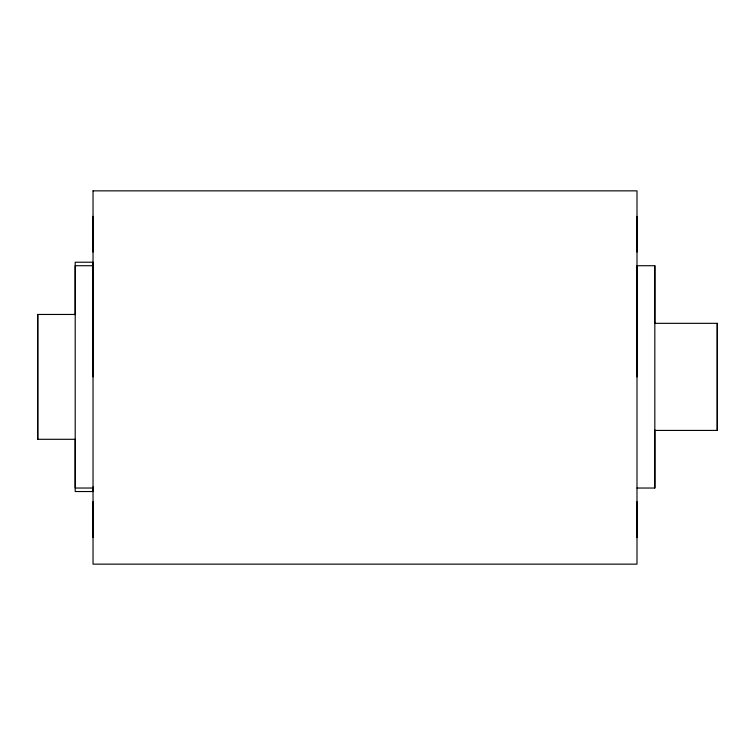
<?xml version="1.0" encoding="UTF-8"?>
<svg xmlns="http://www.w3.org/2000/svg" width="755" height="755" viewBox="0 0 755 755"><rect width="100%" height="100%" fill="white"/><g stroke="black" fill="none" stroke-linecap="round" stroke-linejoin="round"><path stroke-width="1.13" d="M75.207 439.297L37.75 439.297L37.75 314.457L75.207 314.457M75.198 314.693L75.198 262.221L93.035 262.221L93.035 376.877M636.994 488.032L654.83 488.032L654.83 265.722L636.994 265.722L636.994 376.877M654.83 323.612L654.83 265.722M654.83 430.425L717.25 430.425L717.25 323.329L654.83 323.329M93.035 265.722L75.207 265.722L75.198 491.533L93.035 491.533L93.035 486.862M93.035 488.032L75.207 488.032L75.207 439.429M717.25 323.329L717.25 430.425M654.83 430.142L654.83 488.032M636.994 216.364L636.994 252.038M636.994 501.716L636.994 537.39M93.035 216.364L93.035 252.038M93.035 501.716L93.035 537.39M37.75 314.457L37.75 439.297M93.035 190.855L93.035 564.145L636.994 564.145L636.994 190.855L93.035 190.855"/></g></svg>
